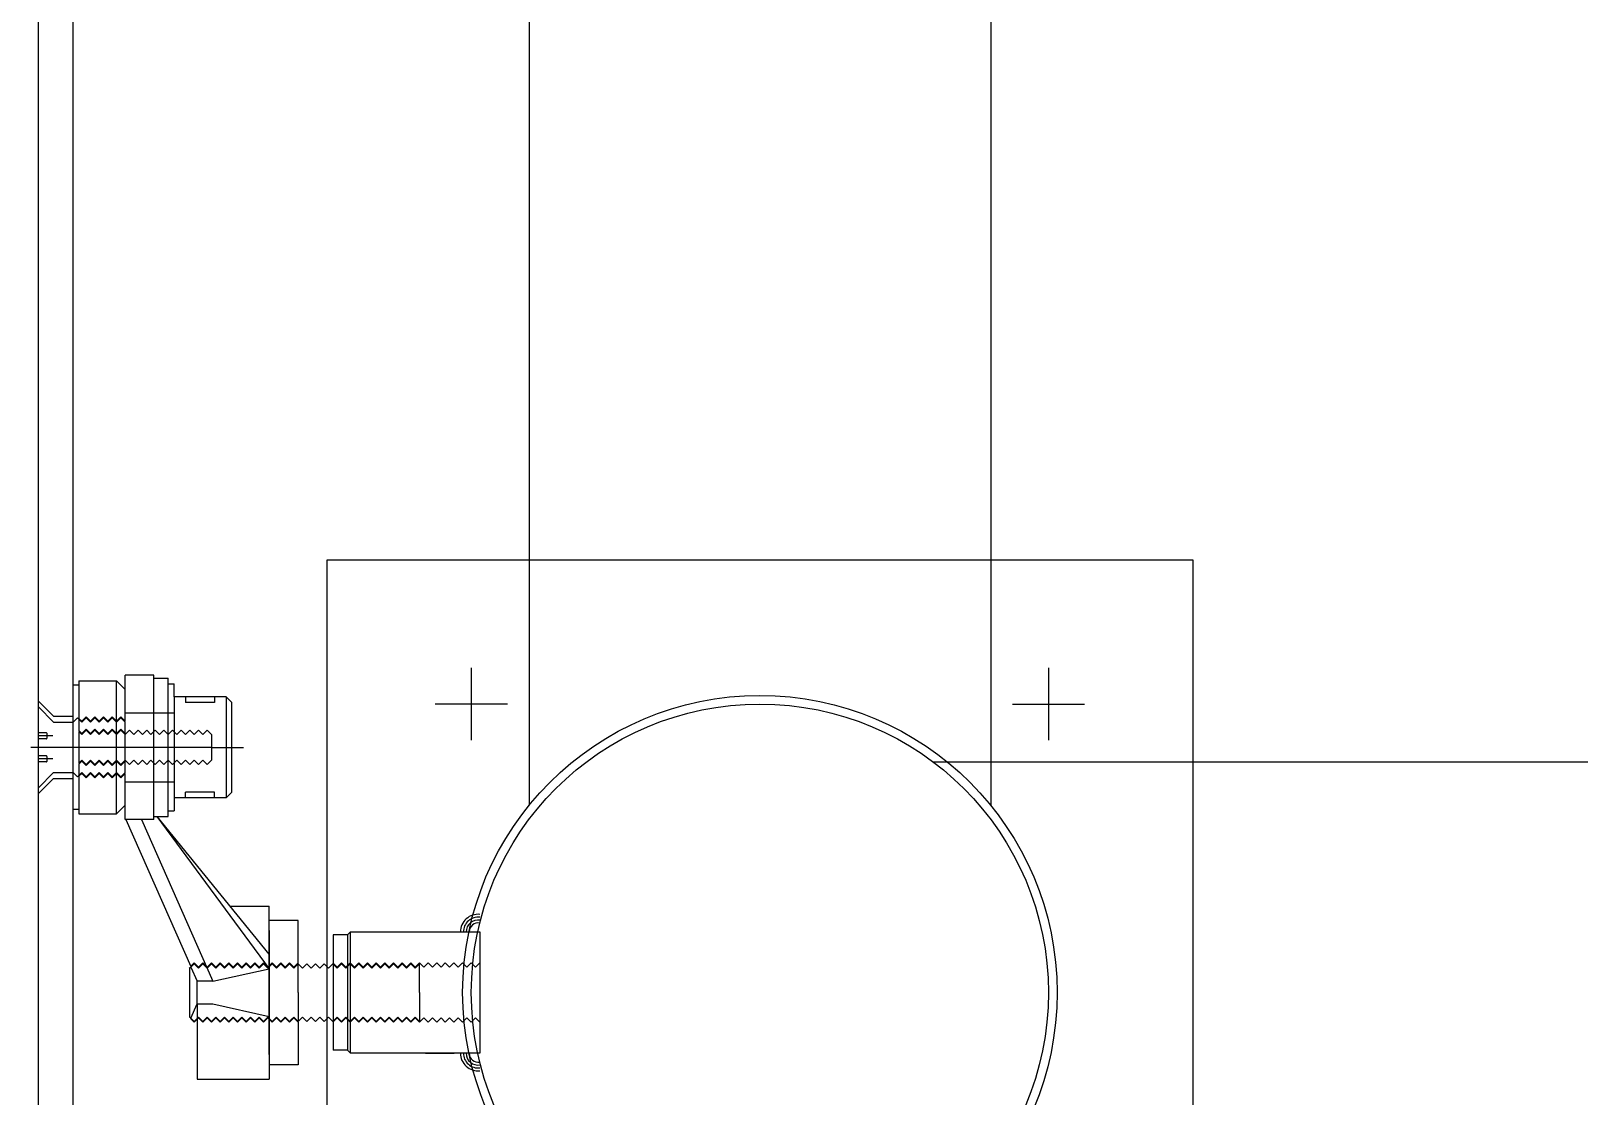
# Model space of a CAD drawing. Header units: millimetres. Extents: x -7614 to 421357, y 85218 to 341757.
# Drawn here: x 152178 to 152714, y 216991 to 217360 of the extents above; entities that cross this region are included whole.
import ezdxf

# ---------------------------------------------------------------- set-up
doc = ezdxf.new("R2010")
doc.units = ezdxf.units.MM
doc.header["$LTSCALE"] = 600
doc.header["$MEASUREMENT"] = 0
doc.linetypes.add('CENTER1', pattern=[8, 6, -1, 0, -1])
doc.linetypes.add('DASH_2', pattern=[34, 30, -1.5, 1, -1.5])
doc.layers.add('e-plan', color=9, linetype='CONTINUOUS')

msp = doc.modelspace()

# ---------------------------------------------------------------- linework, layer by layer
at = {"layer": 'e-plan'}
for p, q in [((152350.36, 219866.72), (152350.36, 217091.59)), ((152510.36, 219866.72), (152510.36, 217091.59)), ((152180.36, 216776.72), (152180.36, 218463.16)), ((152192.36, 216776.72), (152192.36, 218463.16)), ((152280.36, 216876.72), (152280.36, 217176.72)), ((152280.36, 217176.72), (152580.36, 217176.72)), ((152580.36, 217176.72), (152580.36, 216876.72)), ((152330.36, 217139.22), (152330.36, 217114.22)), ((152530.36, 217139.22), (152530.36, 217114.22)), ((152342.86, 217126.72), (152317.86, 217126.72)), ((152517.86, 217126.72), (152542.86, 217126.72)), ((152490.36, 217106.72), (154760.36, 217106.72)), ((152333.36, 217047.72), (152333.36, 217005.72))]:
    msp.add_line(p, q, dxfattribs=at)
at = {"layer": 'e-plan', "linetype": 'Continuous'}
for p, q in [((152194.36, 217133.22), (152192.36, 217133.22)), ((152194.36, 217134.72), (152194.36, 217121.75)), ((152194.36, 217134.72), (152207.36, 217134.72)), ((152207.36, 217120.47), (152207.36, 217134.72)), ((152210.36, 217120.75), (152210.36, 217136.7)), ((152220.36, 217136.7), (152210.36, 217136.7)), ((152220.36, 217086.7), (152220.36, 217136.7)), ((152220.36, 217135.72), (152225.36, 217135.72)), ((152225.36, 217087.72), (152225.36, 217135.72)), ((152225.36, 217133.72), (152227.36, 217133.72)), ((152180.36, 217094.88), (152180.36, 217128.55)), ((152185.61, 217122.47), (152180.36, 217127.72)), ((152245.36, 217129.22), (152227.36, 217129.22)), ((152241.36, 217127.22), (152231.36, 217127.22)), ((152247.36, 217127.22), (152245.36, 217129.22)), ((152247.36, 217096.22), (152247.36, 217127.22)), ((152185.61, 217122.47), (152192.36, 217122.47)), ((152194.36, 217121.47), (152194.36, 217117.5)), ((152183.36, 217115.02), (152183.36, 217116.42)), ((152185.61, 217120.47), (152192.36, 217120.47)), ((152194.36, 217117.22), (152194.36, 217106.22)), ((152207.36, 217088.72), (152207.36, 217120.47)), ((152210.36, 217107.22), (152210.36, 217120.47)), ((152183.36, 217107.02), (152183.36, 217108.42)), ((152194.36, 217105.93), (152194.36, 217101.97)), ((152210.36, 217102.97), (152210.36, 217106.93)), ((152185.61, 217100.97), (152180.36, 217095.72)), ((152185.61, 217102.97), (152192.36, 217102.97)), ((152185.61, 217100.97), (152192.36, 217100.97)), ((152194.36, 217101.68), (152194.36, 217090.22)), ((152210.36, 217086.7), (152210.36, 217102.68)), ((152241.36, 217096.22), (152231.36, 217096.22)), ((152245.36, 217094.22), (152247.36, 217096.22)), ((152194.36, 217090.22), (152192.36, 217090.22)), ((152194.36, 217090.22), (152194.36, 217088.72)), ((152225.36, 217089.72), (152227.36, 217089.72)), ((152245.36, 217094.22), (152227.36, 217094.22)), ((152194.36, 217088.72), (152207.36, 217088.72)), ((152220.36, 217086.7), (152210.36, 217086.7)), ((152210.59, 217086.72), (152233.11, 217035.75)), ((152216.06, 217086.72), (152240.83, 217030.65)), ((152220.36, 217087.72), (152225.36, 217087.72)), ((152221.43, 217087.72), (152260.36, 217034.98)), ((152260.36, 217040.03), (152221.54, 217087.72)), ((152246.78, 217056.72), (152260.36, 217056.72)), ((152260.36, 217026.72), (152260.36, 217056.72)), ((152270.36, 217037), (152270.36, 217051.72)), ((152260.36, 217048.22), (152260.36, 217026.72)), ((152260.36, 217026.72), (152260.36, 217048.22)), ((152287.48, 217046.72), (152282.48, 217046.72)), ((152282.48, 217046.72), (152282.48, 217036.88)), ((152288.48, 217047.72), (152287.48, 217046.72)), ((152287.48, 217046.72), (152287.48, 217006.72)), ((152288.48, 217047.72), (152333.36, 217047.72)), ((152288.48, 217005.72), (152288.48, 217047.72)), ((152324.12, 217047.72), (152333.36, 217047.72)), ((152232.68, 217035.4), (152232.67, 217018.03)), ((152233.2, 217035.55), (152235.36, 217030.65)), ((152270.36, 217026.72), (152270.36, 217036.72)), ((152282.48, 217036.6), (152282.48, 217016.83)), ((152235.36, 217022.8), (152235.36, 217030.65)), ((152240.83, 217030.65), (152235.36, 217030.65)), ((152240.83, 217030.65), (152260.36, 217034.98)), ((152260.36, 217026.72), (152260.36, 216996.72)), ((152260.36, 217005.22), (152260.36, 217026.72)), ((152260.36, 217005.22), (152260.36, 217026.72)), ((152270.36, 217026.72), (152270.36, 217016.72)), ((152233.19, 217017.89), (152235.36, 217022.8)), ((152235.36, 217022.8), (152235.36, 216996.72)), ((152235.36, 217022.78), (152240.83, 217022.78)), ((152240.83, 217022.78), (152260.36, 217018.47)), ((152270.36, 217016.43), (152270.36, 217001.72)), ((152282.48, 217016.55), (152282.48, 217006.72)), ((152287.48, 217006.72), (152282.48, 217006.72)), ((152287.48, 217006.72), (152288.48, 217005.72)), ((152333.36, 217005.72), (152288.48, 217005.72)), ((152314.48, 217005.72), (152324.43, 217005.72)), ((152235.36, 216996.72), (152260.36, 216996.72))]:
    msp.add_line(p, q, dxfattribs=at)
at = {"layer": 'e-plan', "linetype": 'CENTER1'}
for p, q in [((152207.36, 217134.72), (152210.36, 217131.72)), ((152227.36, 217129.22), (152227.36, 217133.72)), ((152227.36, 217129.22), (152227.36, 217091.57)), ((152231.36, 217129.22), (152231.36, 217127.22)), ((152241.36, 217129.22), (152241.36, 217127.22)), ((152245.36, 217129.22), (152245.36, 217094.22)), ((152180.36, 217125.72), (152185.61, 217120.47)), ((152193.86, 217121.97), (152192.36, 217120.47)), ((152195.36, 217120.47), (152193.86, 217121.97)), ((152195.36, 217120.75), (152194.36, 217121.75)), ((152196.86, 217122.25), (152195.36, 217120.75)), ((152196.86, 217121.97), (152195.36, 217120.47)), ((152198.36, 217120.75), (152196.86, 217122.25)), ((152198.36, 217120.47), (152196.86, 217121.97)), ((152199.86, 217122.25), (152198.36, 217120.75)), ((152199.86, 217121.97), (152198.36, 217120.47)), ((152201.36, 217120.75), (152199.86, 217122.25)), ((152201.36, 217120.47), (152199.86, 217121.97)), ((152202.86, 217122.25), (152201.36, 217120.75)), ((152202.86, 217121.97), (152201.36, 217120.47)), ((152204.36, 217120.75), (152202.86, 217122.25)), ((152204.36, 217120.47), (152202.86, 217121.97)), ((152205.86, 217122.25), (152204.36, 217120.75)), ((152205.86, 217121.97), (152204.36, 217120.47)), ((152207.36, 217120.75), (152205.86, 217122.25)), ((152207.36, 217120.47), (152205.86, 217121.97)), ((152208.86, 217122.25), (152207.36, 217120.75)), ((152208.86, 217121.97), (152207.36, 217120.47)), ((152210.36, 217120.75), (152208.86, 217122.25)), ((152210.36, 217120.47), (152208.86, 217121.97)), ((152183.06, 217116.72), (152180.36, 217116.72)), ((152185.36, 217115.72), (152180.36, 217115.72)), ((152195.36, 217116.5), (152194.36, 217117.5)), ((152195.36, 217116.22), (152194.36, 217117.22)), ((152195.36, 217116.22), (152194.36, 217117.22)), ((152196.86, 217118), (152195.36, 217116.5)), ((152196.86, 217117.72), (152195.36, 217116.22)), ((152196.86, 217117.72), (152195.36, 217116.22)), ((152198.36, 217116.5), (152196.86, 217118)), ((152198.36, 217116.22), (152196.86, 217117.72)), ((152198.36, 217116.22), (152196.86, 217117.72)), ((152199.86, 217118), (152198.36, 217116.5)), ((152199.86, 217117.72), (152198.36, 217116.22)), ((152199.86, 217117.72), (152198.36, 217116.22)), ((152201.36, 217116.5), (152199.86, 217118)), ((152201.36, 217116.22), (152199.86, 217117.72)), ((152201.36, 217116.22), (152199.86, 217117.72)), ((152202.86, 217118), (152201.36, 217116.5)), ((152202.86, 217117.72), (152201.36, 217116.22)), ((152202.86, 217117.72), (152201.36, 217116.22)), ((152204.36, 217116.5), (152202.86, 217118)), ((152204.36, 217116.22), (152202.86, 217117.72)), ((152204.36, 217116.22), (152202.86, 217117.72)), ((152205.86, 217118), (152204.36, 217116.5)), ((152205.86, 217117.72), (152204.36, 217116.22)), ((152205.86, 217117.72), (152204.36, 217116.22)), ((152207.36, 217116.5), (152205.86, 217118)), ((152207.36, 217116.22), (152205.86, 217117.72)), ((152207.36, 217116.22), (152205.86, 217117.72)), ((152208.86, 217118), (152207.36, 217116.5)), ((152208.86, 217117.72), (152207.36, 217116.22)), ((152208.86, 217117.72), (152207.36, 217116.22)), ((152210.36, 217116.5), (152208.86, 217118)), ((152210.36, 217116.22), (152208.86, 217117.72)), ((152210.36, 217116.22), (152208.86, 217117.72)), ((152211.86, 217117.72), (152210.36, 217116.22)), ((152213.36, 217116.22), (152211.86, 217117.72)), ((152214.86, 217117.72), (152213.36, 217116.22)), ((152216.36, 217116.22), (152214.86, 217117.72)), ((152217.86, 217117.72), (152216.36, 217116.22)), ((152219.36, 217116.22), (152217.86, 217117.72)), ((152220.86, 217117.72), (152219.36, 217116.22)), ((152222.36, 217116.22), (152220.86, 217117.72)), ((152223.86, 217117.72), (152222.36, 217116.22)), ((152225.36, 217116.22), (152223.86, 217117.72)), ((152226.86, 217117.72), (152225.36, 217116.22)), ((152228.36, 217116.22), (152226.86, 217117.72)), ((152229.86, 217117.72), (152228.36, 217116.22)), ((152231.36, 217116.22), (152229.86, 217117.72)), ((152232.86, 217117.72), (152231.36, 217116.22)), ((152234.36, 217116.22), (152232.86, 217117.72)), ((152235.86, 217117.72), (152234.36, 217116.22)), ((152237.36, 217116.22), (152235.86, 217117.72)), ((152238.86, 217117.72), (152237.36, 217116.22)), ((152240.36, 217116.22), (152238.86, 217117.72)), ((152240.36, 217116.22), (152240.36, 217107.22)), ((152240.36, 217111.72), (152177.76, 217111.72)), ((152183.06, 217114.72), (152180.36, 217114.72)), ((152240.36, 217111.72), (152251.38, 217111.72)), ((152183.06, 217108.72), (152180.36, 217108.72)), ((152185.36, 217107.72), (152180.36, 217107.72)), ((152183.06, 217106.72), (152180.36, 217106.72)), ((152195.36, 217107.22), (152194.36, 217106.22)), ((152195.36, 217107.22), (152194.36, 217106.22)), ((152195.36, 217107.22), (152194.36, 217106.22)), ((152195.36, 217106.93), (152194.36, 217105.93)), ((152196.86, 217105.72), (152195.36, 217107.22)), ((152196.86, 217105.72), (152195.36, 217107.22)), ((152196.86, 217105.72), (152195.36, 217107.22)), ((152196.86, 217105.43), (152195.36, 217106.93)), ((152198.36, 217107.22), (152196.86, 217105.72)), ((152198.36, 217107.22), (152196.86, 217105.72)), ((152198.36, 217107.22), (152196.86, 217105.72)), ((152198.36, 217106.93), (152196.86, 217105.43)), ((152199.86, 217105.72), (152198.36, 217107.22)), ((152199.86, 217105.72), (152198.36, 217107.22)), ((152199.86, 217105.72), (152198.36, 217107.22)), ((152199.86, 217105.43), (152198.36, 217106.93)), ((152201.36, 217107.22), (152199.86, 217105.72)), ((152201.36, 217107.22), (152199.86, 217105.72)), ((152201.36, 217107.22), (152199.86, 217105.72)), ((152201.36, 217106.93), (152199.86, 217105.43)), ((152202.86, 217105.72), (152201.36, 217107.22)), ((152202.86, 217105.72), (152201.36, 217107.22)), ((152202.86, 217105.72), (152201.36, 217107.22)), ((152202.86, 217105.43), (152201.36, 217106.93)), ((152204.36, 217107.22), (152202.86, 217105.72)), ((152204.36, 217107.22), (152202.86, 217105.72)), ((152204.36, 217107.22), (152202.86, 217105.72)), ((152204.36, 217106.93), (152202.86, 217105.43)), ((152205.86, 217105.72), (152204.36, 217107.22)), ((152205.86, 217105.72), (152204.36, 217107.22)), ((152205.86, 217105.72), (152204.36, 217107.22)), ((152205.86, 217105.43), (152204.36, 217106.93)), ((152207.36, 217107.22), (152205.86, 217105.72)), ((152207.36, 217107.22), (152205.86, 217105.72)), ((152207.36, 217107.22), (152205.86, 217105.72)), ((152207.36, 217106.93), (152205.86, 217105.43)), ((152208.86, 217105.72), (152207.36, 217107.22)), ((152208.86, 217105.72), (152207.36, 217107.22)), ((152208.86, 217105.72), (152207.36, 217107.22)), ((152208.86, 217105.43), (152207.36, 217106.93)), ((152210.36, 217107.22), (152208.86, 217105.72)), ((152210.36, 217107.22), (152208.86, 217105.72)), ((152210.36, 217107.22), (152208.86, 217105.72)), ((152210.36, 217106.93), (152208.86, 217105.43)), ((152211.86, 217105.72), (152210.36, 217107.22)), ((152213.36, 217107.22), (152211.86, 217105.72)), ((152214.86, 217105.72), (152213.36, 217107.22)), ((152216.36, 217107.22), (152214.86, 217105.72)), ((152217.86, 217105.72), (152216.36, 217107.22)), ((152219.36, 217107.22), (152217.86, 217105.72)), ((152220.86, 217105.72), (152219.36, 217107.22)), ((152222.36, 217107.22), (152220.86, 217105.72)), ((152223.86, 217105.72), (152222.36, 217107.22)), ((152225.36, 217107.22), (152223.86, 217105.72)), ((152226.86, 217105.72), (152225.36, 217107.22)), ((152228.36, 217107.22), (152226.86, 217105.72)), ((152229.86, 217105.72), (152228.36, 217107.22)), ((152231.36, 217107.22), (152229.86, 217105.72)), ((152232.86, 217105.72), (152231.36, 217107.22)), ((152234.36, 217107.22), (152232.86, 217105.72)), ((152235.86, 217105.72), (152234.36, 217107.22)), ((152237.36, 217107.22), (152235.86, 217105.72)), ((152238.86, 217105.72), (152237.36, 217107.22)), ((152240.36, 217107.22), (152238.86, 217105.72)), ((152180.36, 217097.72), (152185.61, 217102.97)), ((152193.86, 217101.47), (152192.36, 217102.97)), ((152195.36, 217102.97), (152193.86, 217101.47)), ((152195.36, 217102.97), (152193.86, 217101.47)), ((152195.36, 217102.68), (152194.36, 217101.68)), ((152196.86, 217101.47), (152195.36, 217102.97)), ((152196.86, 217101.47), (152195.36, 217102.97)), ((152196.86, 217101.18), (152195.36, 217102.68)), ((152198.36, 217102.97), (152196.86, 217101.47)), ((152198.36, 217102.97), (152196.86, 217101.47)), ((152198.36, 217102.68), (152196.86, 217101.18)), ((152199.86, 217101.47), (152198.36, 217102.97)), ((152199.86, 217101.47), (152198.36, 217102.97)), ((152199.86, 217101.18), (152198.36, 217102.68)), ((152201.36, 217102.97), (152199.86, 217101.47)), ((152201.36, 217102.97), (152199.86, 217101.47)), ((152201.36, 217102.68), (152199.86, 217101.18)), ((152202.86, 217101.47), (152201.36, 217102.97)), ((152202.86, 217101.47), (152201.36, 217102.97)), ((152202.86, 217101.18), (152201.36, 217102.68)), ((152204.36, 217102.97), (152202.86, 217101.47)), ((152204.36, 217102.97), (152202.86, 217101.47)), ((152204.36, 217102.68), (152202.86, 217101.18)), ((152205.86, 217101.47), (152204.36, 217102.97)), ((152205.86, 217101.47), (152204.36, 217102.97)), ((152205.86, 217101.18), (152204.36, 217102.68)), ((152207.36, 217102.97), (152205.86, 217101.47)), ((152207.36, 217102.97), (152205.86, 217101.47)), ((152207.36, 217102.68), (152205.86, 217101.18)), ((152208.86, 217101.47), (152207.36, 217102.97)), ((152208.86, 217101.47), (152207.36, 217102.97)), ((152208.86, 217101.18), (152207.36, 217102.68)), ((152210.36, 217102.97), (152208.86, 217101.47)), ((152210.36, 217102.97), (152208.86, 217101.47)), ((152210.36, 217102.68), (152208.86, 217101.18)), ((152231.36, 217094.22), (152231.36, 217096.22)), ((152241.36, 217094.22), (152241.36, 217096.22)), ((152207.36, 217088.72), (152210.36, 217091.72)), ((152227.36, 217091.57), (152227.36, 217089.72)), ((152232.86, 217035.22), (152232.67, 217035.4)), ((152232.86, 217035.22), (152232.67, 217035.4)), ((152234.36, 217036.72), (152232.86, 217035.22)), ((152234.36, 217036.72), (152232.86, 217035.22)), ((152234.36, 217037), (152233.1, 217035.74)), ((152235.86, 217035.5), (152234.36, 217037)), ((152235.86, 217035.22), (152234.36, 217036.72)), ((152235.86, 217035.22), (152234.36, 217036.72)), ((152237.36, 217037), (152235.86, 217035.5)), ((152237.36, 217036.72), (152235.86, 217035.22)), ((152237.36, 217036.72), (152235.86, 217035.22)), ((152238.86, 217035.5), (152237.36, 217037)), ((152238.86, 217035.22), (152237.36, 217036.72)), ((152238.86, 217035.22), (152237.36, 217036.72)), ((152240.36, 217037), (152238.86, 217035.5)), ((152240.36, 217036.72), (152238.86, 217035.22)), ((152240.36, 217036.72), (152238.86, 217035.22)), ((152241.86, 217035.5), (152240.36, 217037)), ((152241.86, 217035.22), (152240.36, 217036.72)), ((152241.86, 217035.22), (152240.36, 217036.72)), ((152243.36, 217037), (152241.86, 217035.5)), ((152243.36, 217036.72), (152241.86, 217035.22)), ((152243.36, 217036.72), (152241.86, 217035.22)), ((152244.86, 217035.5), (152243.36, 217037)), ((152244.86, 217035.22), (152243.36, 217036.72)), ((152244.86, 217035.22), (152243.36, 217036.72)), ((152246.36, 217037), (152244.86, 217035.5)), ((152246.36, 217036.72), (152244.86, 217035.22)), ((152247.86, 217035.5), (152246.36, 217037)), ((152247.86, 217035.22), (152246.36, 217036.72)), ((152249.36, 217037), (152247.86, 217035.5)), ((152249.36, 217036.72), (152247.86, 217035.22)), ((152250.86, 217035.5), (152249.36, 217037)), ((152250.86, 217035.22), (152249.36, 217036.72)), ((152252.36, 217037), (152250.86, 217035.5)), ((152252.36, 217036.72), (152250.86, 217035.22)), ((152253.86, 217035.5), (152252.36, 217037)), ((152253.86, 217035.22), (152252.36, 217036.72)), ((152255.36, 217037), (152253.86, 217035.5)), ((152255.36, 217036.72), (152253.86, 217035.22)), ((152256.86, 217035.5), (152255.36, 217037)), ((152256.86, 217035.22), (152255.36, 217036.72)), ((152256.86, 217035.5), (152255.86, 217036.5)), ((152258.36, 217037), (152256.86, 217035.5)), ((152258.36, 217036.72), (152256.86, 217035.22)), ((152259.86, 217035.5), (152258.36, 217037)), ((152259.86, 217035.22), (152258.36, 217036.72)), ((152261.36, 217037), (152259.86, 217035.5)), ((152261.36, 217036.72), (152259.86, 217035.22)), ((152262.86, 217035.5), (152261.36, 217037)), ((152262.86, 217035.22), (152261.36, 217036.72)), ((152264.36, 217037), (152262.86, 217035.5)), ((152264.36, 217036.72), (152262.86, 217035.22)), ((152265.86, 217035.5), (152264.36, 217037)), ((152265.86, 217035.22), (152264.36, 217036.72)), ((152267.36, 217037), (152265.86, 217035.5)), ((152267.36, 217036.72), (152265.86, 217035.22)), ((152268.86, 217035.5), (152267.36, 217037)), ((152268.86, 217035.22), (152267.36, 217036.72)), ((152268.86, 217035.22), (152267.86, 217036.22)), ((152268.86, 217035.22), (152267.86, 217036.22)), ((152268.86, 217035.22), (152267.86, 217036.22)), ((152268.86, 217035.22), (152267.86, 217036.22)), ((152270.36, 217037), (152268.86, 217035.5)), ((152270.36, 217037), (152268.86, 217035.5)), ((152270.36, 217037), (152268.86, 217035.5)), ((152270.36, 217036.72), (152268.86, 217035.22)), ((152270.36, 217036.72), (152268.86, 217035.22)), ((152270.36, 217036.72), (152268.86, 217035.22)), ((152270.36, 217036.72), (152268.86, 217035.22)), ((152270.36, 217036.72), (152268.86, 217035.22)), ((152270.36, 217036.72), (152268.86, 217035.22)), ((152270.36, 217036.72), (152268.86, 217035.22)), ((152270.36, 217036.72), (152268.86, 217035.22)), ((152270.36, 217036.72), (152268.86, 217035.22)), ((152271.86, 217035.22), (152270.36, 217036.72)), ((152271.86, 217035.22), (152270.36, 217036.72)), ((152271.86, 217035.22), (152270.36, 217036.72)), ((152271.86, 217035.22), (152270.36, 217036.72)), ((152271.86, 217035.22), (152270.36, 217036.72)), ((152271.86, 217035.22), (152270.36, 217036.72)), ((152273.36, 217036.72), (152271.86, 217035.22)), ((152273.36, 217036.72), (152271.86, 217035.22)), ((152273.36, 217036.72), (152271.86, 217035.22)), ((152273.36, 217036.72), (152271.86, 217035.22)), ((152273.36, 217036.72), (152271.86, 217035.22)), ((152273.36, 217036.72), (152271.86, 217035.22)), ((152274.86, 217035.22), (152273.36, 217036.72)), ((152274.86, 217035.22), (152273.36, 217036.72)), ((152274.86, 217035.22), (152273.36, 217036.72)), ((152274.86, 217035.22), (152273.36, 217036.72)), ((152276.36, 217036.72), (152274.86, 217035.22)), ((152276.36, 217036.72), (152274.86, 217035.22)), ((152276.36, 217036.72), (152274.86, 217035.22)), ((152276.36, 217036.72), (152274.86, 217035.22)), ((152277.86, 217035.22), (152276.36, 217036.72)), ((152277.86, 217035.22), (152276.36, 217036.72)), ((152277.86, 217035.22), (152276.36, 217036.72)), ((152277.86, 217035.22), (152276.36, 217036.72)), ((152279.36, 217036.72), (152277.86, 217035.22)), ((152279.36, 217036.72), (152277.86, 217035.22)), ((152279.36, 217036.72), (152277.86, 217035.22)), ((152279.36, 217036.72), (152277.86, 217035.22)), ((152280.86, 217035.22), (152279.36, 217036.72)), ((152280.86, 217035.22), (152279.36, 217036.72)), ((152280.86, 217035.22), (152279.36, 217036.72)), ((152280.86, 217035.22), (152279.36, 217036.72)), ((152282.36, 217036.72), (152280.86, 217035.22)), ((152282.36, 217036.72), (152280.86, 217035.22)), ((152282.36, 217036.72), (152280.86, 217035.22)), ((152282.36, 217036.72), (152280.86, 217035.22)), ((152283.86, 217035.22), (152282.36, 217036.72)), ((152283.86, 217035.22), (152282.36, 217036.72)), ((152283.86, 217035.22), (152282.36, 217036.72)), ((152283.86, 217035.22), (152282.36, 217036.72)), ((152283.86, 217035.5), (152282.48, 217036.88)), ((152285.36, 217037), (152283.86, 217035.5)), ((152285.36, 217036.72), (152283.86, 217035.22)), ((152285.36, 217036.72), (152283.86, 217035.22)), ((152286.86, 217035.5), (152285.36, 217037)), ((152286.86, 217035.22), (152285.36, 217036.72)), ((152286.86, 217035.22), (152285.36, 217036.72)), ((152288.36, 217037), (152286.86, 217035.5)), ((152288.36, 217036.72), (152286.86, 217035.22)), ((152288.36, 217036.72), (152286.86, 217035.22)), ((152289.86, 217035.5), (152288.36, 217037)), ((152289.86, 217035.22), (152288.36, 217036.72)), ((152289.86, 217035.22), (152288.36, 217036.72)), ((152291.36, 217037), (152289.86, 217035.5)), ((152291.36, 217036.72), (152289.86, 217035.22)), ((152291.36, 217036.72), (152289.86, 217035.22)), ((152292.86, 217035.5), (152291.36, 217037)), ((152292.86, 217035.22), (152291.36, 217036.72)), ((152292.86, 217035.22), (152291.36, 217036.72)), ((152294.36, 217037), (152292.86, 217035.5)), ((152294.36, 217036.72), (152292.86, 217035.22)), ((152294.36, 217036.72), (152292.86, 217035.22)), ((152295.86, 217035.5), (152294.36, 217037)), ((152295.86, 217035.22), (152294.36, 217036.72)), ((152295.86, 217035.22), (152294.36, 217036.72)), ((152297.36, 217037), (152295.86, 217035.5)), ((152297.36, 217036.72), (152295.86, 217035.22)), ((152297.36, 217036.72), (152295.86, 217035.22)), ((152298.86, 217035.5), (152297.36, 217037)), ((152298.86, 217035.22), (152297.36, 217036.72)), ((152298.86, 217035.22), (152297.36, 217036.72)), ((152300.36, 217037), (152298.86, 217035.5)), ((152300.36, 217036.72), (152298.86, 217035.22)), ((152300.36, 217036.72), (152298.86, 217035.22)), ((152301.86, 217035.5), (152300.36, 217037)), ((152301.86, 217035.22), (152300.36, 217036.72)), ((152301.86, 217035.22), (152300.36, 217036.72)), ((152303.36, 217037), (152301.86, 217035.5)), ((152303.36, 217036.72), (152301.86, 217035.22)), ((152303.36, 217036.72), (152301.86, 217035.22)), ((152304.86, 217035.5), (152303.36, 217037)), ((152304.86, 217035.22), (152303.36, 217036.72)), ((152304.86, 217035.22), (152303.36, 217036.72)), ((152306.36, 217037), (152304.86, 217035.5)), ((152306.36, 217036.72), (152304.86, 217035.22)), ((152306.36, 217036.72), (152304.86, 217035.22)), ((152307.86, 217035.5), (152306.36, 217037)), ((152307.86, 217035.22), (152306.36, 217036.72)), ((152307.86, 217035.22), (152306.36, 217036.72)), ((152309.36, 217037), (152307.86, 217035.5)), ((152309.36, 217036.72), (152307.86, 217035.22)), ((152309.36, 217036.72), (152307.86, 217035.22)), ((152310.86, 217035.5), (152309.36, 217037)), ((152310.86, 217035.22), (152309.36, 217036.72)), ((152310.86, 217035.22), (152309.36, 217036.72)), ((152312.36, 217037), (152310.86, 217035.5)), ((152312.36, 217036.72), (152310.86, 217035.22)), ((152312.36, 217036.72), (152310.86, 217035.22)), ((152312.36, 217037), (152313.86, 217035.5)), ((152312.36, 217026.72), (152312.36, 217036.72)), ((152313.86, 217035.5), (152315.36, 217037)), ((152315.36, 217037), (152316.86, 217035.5)), ((152316.86, 217035.5), (152318.36, 217037)), ((152318.36, 217037), (152319.86, 217035.5)), ((152319.86, 217035.5), (152321.36, 217037)), ((152321.36, 217037), (152322.86, 217035.5)), ((152322.86, 217035.5), (152324.36, 217037)), ((152324.36, 217037), (152325.86, 217035.5)), ((152325.86, 217035.5), (152327.36, 217037)), ((152327.36, 217037), (152328.86, 217035.5)), ((152328.86, 217035.5), (152330.36, 217037)), ((152330.36, 217037), (152331.86, 217035.5)), ((152331.86, 217035.5), (152333.36, 217037)), ((152312.36, 217026.72), (152312.36, 217016.72)), ((152232.86, 217018.22), (152232.67, 217018.03)), ((152232.86, 217018.22), (152232.67, 217018.03)), ((152234.36, 217016.72), (152232.86, 217018.22)), ((152234.36, 217016.72), (152232.86, 217018.22)), ((152234.36, 217016.43), (152233.1, 217017.69)), ((152235.86, 217018.22), (152234.36, 217016.72)), ((152235.86, 217018.22), (152234.36, 217016.72)), ((152235.86, 217017.93), (152234.36, 217016.43)), ((152237.36, 217016.72), (152235.86, 217018.22)), ((152237.36, 217016.72), (152235.86, 217018.22)), ((152237.36, 217016.43), (152235.86, 217017.93)), ((152238.86, 217018.22), (152237.36, 217016.72)), ((152238.86, 217018.22), (152237.36, 217016.72)), ((152238.86, 217017.93), (152237.36, 217016.43)), ((152240.36, 217016.72), (152238.86, 217018.22)), ((152240.36, 217016.72), (152238.86, 217018.22)), ((152240.36, 217016.43), (152238.86, 217017.93)), ((152241.86, 217018.22), (152240.36, 217016.72)), ((152241.86, 217018.22), (152240.36, 217016.72)), ((152241.86, 217017.93), (152240.36, 217016.43)), ((152243.36, 217016.72), (152241.86, 217018.22)), ((152243.36, 217016.72), (152241.86, 217018.22)), ((152243.36, 217016.43), (152241.86, 217017.93)), ((152244.86, 217018.22), (152243.36, 217016.72)), ((152244.86, 217018.22), (152243.36, 217016.72)), ((152244.86, 217017.93), (152243.36, 217016.43)), ((152246.36, 217016.72), (152244.86, 217018.22)), ((152246.36, 217016.43), (152244.86, 217017.93)), ((152247.86, 217018.22), (152246.36, 217016.72)), ((152247.86, 217017.93), (152246.36, 217016.43)), ((152249.36, 217016.72), (152247.86, 217018.22)), ((152249.36, 217016.43), (152247.86, 217017.93)), ((152250.86, 217018.22), (152249.36, 217016.72)), ((152250.86, 217017.93), (152249.36, 217016.43)), ((152252.36, 217016.72), (152250.86, 217018.22)), ((152252.36, 217016.43), (152250.86, 217017.93)), ((152253.86, 217018.22), (152252.36, 217016.72)), ((152253.86, 217017.93), (152252.36, 217016.43)), ((152255.36, 217016.72), (152253.86, 217018.22)), ((152255.36, 217016.43), (152253.86, 217017.93)), ((152256.86, 217018.22), (152255.36, 217016.72)), ((152256.86, 217017.93), (152255.36, 217016.43)), ((152256.86, 217017.93), (152255.86, 217016.93)), ((152258.36, 217016.72), (152256.86, 217018.22)), ((152258.36, 217016.43), (152256.86, 217017.93)), ((152259.86, 217018.22), (152258.36, 217016.72)), ((152259.86, 217017.93), (152258.36, 217016.43)), ((152261.36, 217016.72), (152259.86, 217018.22)), ((152261.36, 217016.43), (152259.86, 217017.93)), ((152262.86, 217018.22), (152261.36, 217016.72)), ((152262.86, 217017.93), (152261.36, 217016.43)), ((152264.36, 217016.72), (152262.86, 217018.22)), ((152264.36, 217016.43), (152262.86, 217017.93)), ((152265.86, 217018.22), (152264.36, 217016.72)), ((152265.86, 217017.93), (152264.36, 217016.43)), ((152267.36, 217016.72), (152265.86, 217018.22)), ((152267.36, 217016.43), (152265.86, 217017.93)), ((152268.86, 217018.22), (152267.36, 217016.72)), ((152268.86, 217017.93), (152267.36, 217016.43)), ((152268.86, 217018.22), (152267.86, 217017.22)), ((152268.86, 217018.22), (152267.86, 217017.22)), ((152270.36, 217016.72), (152268.86, 217018.22)), ((152270.36, 217016.72), (152268.86, 217018.22)), ((152270.36, 217016.72), (152268.86, 217018.22)), ((152270.36, 217016.43), (152268.86, 217017.93)), ((152271.86, 217018.22), (152270.36, 217016.72)), ((152271.86, 217018.22), (152270.36, 217016.72)), ((152271.86, 217018.22), (152270.36, 217016.72)), ((152273.36, 217016.72), (152271.86, 217018.22)), ((152273.36, 217016.72), (152271.86, 217018.22)), ((152273.36, 217016.72), (152271.86, 217018.22)), ((152274.86, 217018.22), (152273.36, 217016.72)), ((152274.86, 217018.22), (152273.36, 217016.72)), ((152276.36, 217016.72), (152274.86, 217018.22)), ((152276.36, 217016.72), (152274.86, 217018.22)), ((152277.86, 217018.22), (152276.36, 217016.72)), ((152277.86, 217018.22), (152276.36, 217016.72)), ((152279.36, 217016.72), (152277.86, 217018.22)), ((152279.36, 217016.72), (152277.86, 217018.22)), ((152280.86, 217018.22), (152279.36, 217016.72)), ((152280.86, 217018.22), (152279.36, 217016.72)), ((152282.36, 217016.72), (152280.86, 217018.22)), ((152282.36, 217016.72), (152280.86, 217018.22)), ((152283.86, 217018.22), (152282.36, 217016.72)), ((152283.86, 217018.22), (152282.36, 217016.72)), ((152283.86, 217017.93), (152282.48, 217016.55)), ((152285.36, 217016.72), (152283.86, 217018.22)), ((152285.36, 217016.43), (152283.86, 217017.93)), ((152286.86, 217018.22), (152285.36, 217016.72)), ((152286.86, 217017.93), (152285.36, 217016.43)), ((152288.36, 217016.72), (152286.86, 217018.22)), ((152288.36, 217016.43), (152286.86, 217017.93)), ((152289.86, 217018.22), (152288.36, 217016.72)), ((152289.86, 217017.93), (152288.36, 217016.43)), ((152291.36, 217016.72), (152289.86, 217018.22)), ((152291.36, 217016.43), (152289.86, 217017.93)), ((152292.86, 217018.22), (152291.36, 217016.72)), ((152292.86, 217017.93), (152291.36, 217016.43)), ((152294.36, 217016.72), (152292.86, 217018.22)), ((152294.36, 217016.43), (152292.86, 217017.93)), ((152295.86, 217018.22), (152294.36, 217016.72)), ((152295.86, 217017.93), (152294.36, 217016.43)), ((152297.36, 217016.72), (152295.86, 217018.22)), ((152297.36, 217016.43), (152295.86, 217017.93)), ((152298.86, 217018.22), (152297.36, 217016.72)), ((152298.86, 217017.93), (152297.36, 217016.43)), ((152300.36, 217016.72), (152298.86, 217018.22)), ((152300.36, 217016.43), (152298.86, 217017.93)), ((152301.86, 217018.22), (152300.36, 217016.72)), ((152301.86, 217017.93), (152300.36, 217016.43)), ((152303.36, 217016.72), (152301.86, 217018.22)), ((152303.36, 217016.43), (152301.86, 217017.93)), ((152304.86, 217018.22), (152303.36, 217016.72)), ((152304.86, 217017.93), (152303.36, 217016.43)), ((152306.36, 217016.72), (152304.86, 217018.22)), ((152306.36, 217016.43), (152304.86, 217017.93)), ((152307.86, 217018.22), (152306.36, 217016.72)), ((152307.86, 217017.93), (152306.36, 217016.43)), ((152309.36, 217016.72), (152307.86, 217018.22)), ((152309.36, 217016.43), (152307.86, 217017.93)), ((152310.86, 217018.22), (152309.36, 217016.72)), ((152310.86, 217017.93), (152309.36, 217016.43)), ((152312.36, 217016.72), (152310.86, 217018.22)), ((152312.36, 217016.43), (152310.86, 217017.93)), ((152312.36, 217016.43), (152313.86, 217017.93)), ((152313.86, 217017.93), (152315.36, 217016.43)), ((152315.36, 217016.43), (152316.86, 217017.93)), ((152316.86, 217017.93), (152318.36, 217016.43)), ((152318.36, 217016.43), (152319.86, 217017.93)), ((152319.86, 217017.93), (152321.36, 217016.43)), ((152321.36, 217016.43), (152322.86, 217017.93)), ((152322.86, 217017.93), (152324.36, 217016.43)), ((152324.36, 217016.43), (152325.86, 217017.93)), ((152325.86, 217017.93), (152327.36, 217016.43)), ((152327.36, 217016.43), (152328.86, 217017.93)), ((152328.86, 217017.93), (152330.36, 217016.43)), ((152330.36, 217016.43), (152331.86, 217017.93)), ((152331.86, 217017.93), (152333.36, 217016.43))]:
    msp.add_line(p, q, dxfattribs=at)
at = {"layer": 'e-plan', "linetype": 'DASH_2'}
for p, q in [((152210.36, 217123.72), (152227.36, 217123.72)), ((152210.36, 217099.72), (152227.36, 217099.72)), ((152270.36, 217051.72), (152260.36, 217051.72)), ((152270.36, 217001.72), (152260.36, 217001.72))]:
    msp.add_line(p, q, dxfattribs=at)
at = {"layer": 'e-plan'}
for radius in [103, 100]:
    msp.add_circle((152430.36, 217026.72), radius, dxfattribs=at)
at = {"layer": 'e-plan', "linetype": 'CENTER1'}
for centre, start, end in [((152183.06, 217116.42), 0, 90), ((152183.06, 217115.02), 270, 0), ((152183.06, 217108.42), 0, 90), ((152183.06, 217107.02), 270, 0)]:
    msp.add_arc(centre, 0.3, start, end, dxfattribs=at)
at = {"layer": 'e-plan', "linetype": 'Continuous'}
for centre, radius, start, end in [((152332.72, 217047.74), 6.11, 83.9869, 180.1886), ((152332.72, 217047.74), 5.11, 82.8047, 180.1886), ((152332.72, 217047.74), 4.11, 81.0413, 180.1886), ((152332.72, 217047.74), 3.11, 78.1246, 180.1886), ((152332.72, 217005.7), 6.11, 179.8114, 276.0131), ((152332.72, 217005.7), 5.11, 179.8114, 277.1953), ((152332.72, 217005.7), 4.11, 179.8114, 278.9587), ((152332.72, 217005.7), 3.11, 179.8114, 281.8754)]:
    msp.add_arc(centre, radius, start, end, dxfattribs=at)

doc.saveas('drawing.dxf')
